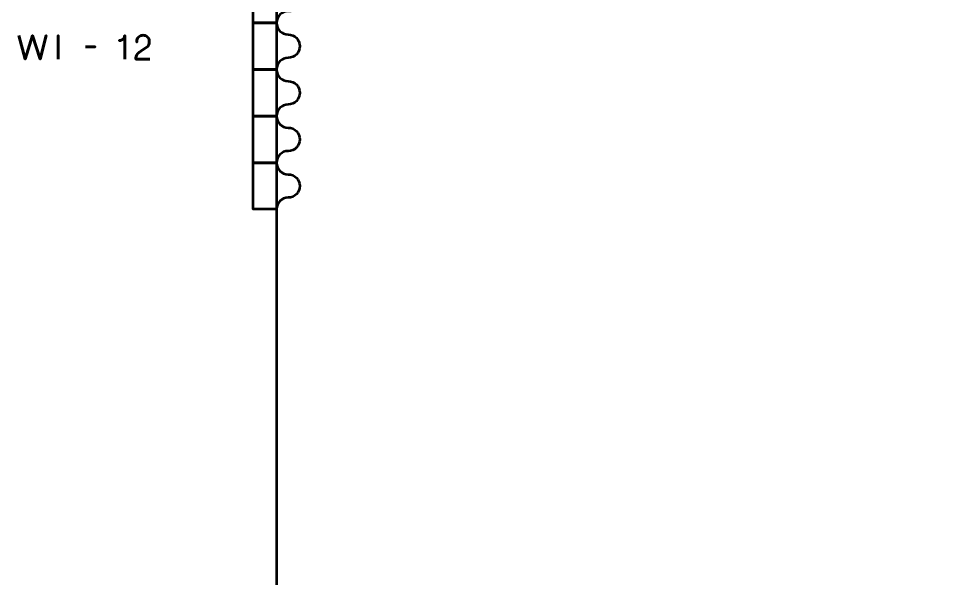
# Model space of a CAD drawing. Header units: centimetres. Extents: x -24.5 to 0, y -29.7 to 0.
# Drawn here: x -24.32 to -12.23, y -14.85 to -7.65 of the extents above; entities that cross this region are included whole.
import ezdxf

# ---------------------------------------------------------------- set-up
doc = ezdxf.new("R2010")
doc.units = ezdxf.units.CM
doc.header["$MEASUREMENT"] = 0
doc.layers.add('Layer 1', color=7, linetype='Continuous')

msp = doc.modelspace()

# ---------------------------------------------------------------- linework, layer by layer
at = {"layer": 'Layer 1', "color": 1, "lineweight": 53}
for points, knots in [([(-21.00003, -29.19995), (-21.00003, -29.19995), (-21.00003, -0.49992), (-21.00003, -0.49992), (-21.00003, -0.49992), (-21.00003, -0.22295), (-20.77694, 0.00004), (-20.49994, 0.00004), (-20.49994, 0.00004), (-20.49994, 0.00004), (-0.50008, 0.00004), (-0.50008, 0.00004), (-0.50008, 0.00004), (-0.22294, 0.00004), (0.00002, -0.22295), (0.00002, -0.49992), (0.00002, -0.49992), (0.00002, -0.49992), (0.00002, -29.19995), (0.00002, -29.19995), (0.00002, -29.19995), (0.00002, -29.47695), (-0.22294, -29.70004), (-0.50008, -29.70004), (-0.50008, -29.70004), (-0.50008, -29.70004), (-20.49994, -29.70004), (-20.49994, -29.70004), (-20.49994, -29.70004), (-20.77694, -29.70004), (-21.00003, -29.47695), (-21.00003, -29.19995)], [0, 0, 0, 0, 0.125, 0.125, 0.125, 0.125, 0.25, 0.25, 0.25, 0.25, 0.375, 0.375, 0.375, 0.375, 0.5, 0.5, 0.5, 0.5, 0.625, 0.625, 0.625, 0.625, 0.75, 0.75, 0.75, 0.75, 0.875, 0.875, 0.875, 0.875, 1, 1, 1, 1]), ([(-21.00003, -7.69992), (-21.00003, -7.61709), (-20.93286, -7.54992), (-20.85003, -7.54992), (-20.85003, -7.54992), (-20.7672, -7.54992), (-20.70003, -7.48275), (-20.70003, -7.39992), (-20.70003, -7.39992), (-20.70003, -7.31709), (-20.7672, -7.24992), (-20.85003, -7.24992), (-20.85003, -7.24992), (-20.93286, -7.24992), (-21.00003, -7.18275), (-21.00003, -7.09992), (-21.00003, -7.09992), (-21.00003, -7.09992), (-21.30003, -7.09992), (-21.30003, -7.09992), (-21.30003, -7.09992), (-21.30003, -7.09992), (-21.30003, -7.69992), (-21.30003, -7.69992), (-21.30003, -7.69992), (-21.30003, -7.69992), (-21.00003, -7.69992), (-21.00003, -7.69992)], [0, 0, 0, 0, 0.14285714, 0.14285714, 0.14285714, 0.14285714, 0.28571429, 0.28571429, 0.28571429, 0.28571429, 0.42857143, 0.42857143, 0.42857143, 0.42857143, 0.57142857, 0.57142857, 0.57142857, 0.57142857, 0.71428571, 0.71428571, 0.71428571, 0.71428571, 0.85714286, 0.85714286, 0.85714286, 0.85714286, 1, 1, 1, 1]), ([(-21.00003, -8.29992), (-21.00003, -8.21709), (-20.93286, -8.14992), (-20.85003, -8.14992), (-20.85003, -8.14992), (-20.7672, -8.14992), (-20.70003, -8.08275), (-20.70003, -7.99992), (-20.70003, -7.99992), (-20.70003, -7.91709), (-20.7672, -7.84992), (-20.85003, -7.84992), (-20.85003, -7.84992), (-20.93286, -7.84992), (-21.00003, -7.78275), (-21.00003, -7.69992), (-21.00003, -7.69992), (-21.00003, -7.69992), (-21.30003, -7.69992), (-21.30003, -7.69992), (-21.30003, -7.69992), (-21.30003, -7.69992), (-21.30003, -8.29992), (-21.30003, -8.29992), (-21.30003, -8.29992), (-21.30003, -8.29992), (-21.00003, -8.29992), (-21.00003, -8.29992)], [0, 0, 0, 0, 0.14285714, 0.14285714, 0.14285714, 0.14285714, 0.28571429, 0.28571429, 0.28571429, 0.28571429, 0.42857143, 0.42857143, 0.42857143, 0.42857143, 0.57142857, 0.57142857, 0.57142857, 0.57142857, 0.71428571, 0.71428571, 0.71428571, 0.71428571, 0.85714286, 0.85714286, 0.85714286, 0.85714286, 1, 1, 1, 1]), ([(-21.00003, -8.89992), (-21.00003, -8.81709), (-20.93286, -8.74992), (-20.85003, -8.74992), (-20.85003, -8.74992), (-20.7672, -8.74992), (-20.70003, -8.68275), (-20.70003, -8.59992), (-20.70003, -8.59992), (-20.70003, -8.51709), (-20.7672, -8.44992), (-20.85003, -8.44992), (-20.85003, -8.44992), (-20.93286, -8.44992), (-21.00003, -8.38275), (-21.00003, -8.29992), (-21.00003, -8.29992), (-21.00003, -8.29992), (-21.30003, -8.29992), (-21.30003, -8.29992), (-21.30003, -8.29992), (-21.30003, -8.29992), (-21.30003, -8.89992), (-21.30003, -8.89992), (-21.30003, -8.89992), (-21.30003, -8.89992), (-21.00003, -8.89992), (-21.00003, -8.89992)], [0, 0, 0, 0, 0.14285714, 0.14285714, 0.14285714, 0.14285714, 0.28571429, 0.28571429, 0.28571429, 0.28571429, 0.42857143, 0.42857143, 0.42857143, 0.42857143, 0.57142857, 0.57142857, 0.57142857, 0.57142857, 0.71428571, 0.71428571, 0.71428571, 0.71428571, 0.85714286, 0.85714286, 0.85714286, 0.85714286, 1, 1, 1, 1]), ([(-21.00003, -9.49992), (-21.00003, -9.41709), (-20.93286, -9.34992), (-20.85003, -9.34992), (-20.85003, -9.34992), (-20.7672, -9.34992), (-20.70003, -9.28275), (-20.70003, -9.19992), (-20.70003, -9.19992), (-20.70003, -9.11709), (-20.7672, -9.04992), (-20.85003, -9.04992), (-20.85003, -9.04992), (-20.93286, -9.04992), (-21.00003, -8.98275), (-21.00003, -8.89992), (-21.00003, -8.89992), (-21.00003, -8.89992), (-21.30003, -8.89992), (-21.30003, -8.89992), (-21.30003, -8.89992), (-21.30003, -8.89992), (-21.30003, -9.49992), (-21.30003, -9.49992), (-21.30003, -9.49992), (-21.30003, -9.49992), (-21.00003, -9.49992), (-21.00003, -9.49992)], [0, 0, 0, 0, 0.14285714, 0.14285714, 0.14285714, 0.14285714, 0.28571429, 0.28571429, 0.28571429, 0.28571429, 0.42857143, 0.42857143, 0.42857143, 0.42857143, 0.57142857, 0.57142857, 0.57142857, 0.57142857, 0.71428571, 0.71428571, 0.71428571, 0.71428571, 0.85714286, 0.85714286, 0.85714286, 0.85714286, 1, 1, 1, 1]), ([(-21.00003, -10.09992), (-21.00003, -10.01709), (-20.93286, -9.94992), (-20.85003, -9.94992), (-20.85003, -9.94992), (-20.7672, -9.94992), (-20.70003, -9.88275), (-20.70003, -9.79992), (-20.70003, -9.79992), (-20.70003, -9.71709), (-20.7672, -9.64992), (-20.85003, -9.64992), (-20.85003, -9.64992), (-20.93286, -9.64992), (-21.00003, -9.58275), (-21.00003, -9.49992), (-21.00003, -9.49992), (-21.00003, -9.49992), (-21.30003, -9.49992), (-21.30003, -9.49992), (-21.30003, -9.49992), (-21.30003, -9.49992), (-21.30003, -10.09992), (-21.30003, -10.09992), (-21.30003, -10.09992), (-21.30003, -10.09992), (-21.00003, -10.09992), (-21.00003, -10.09992)], [0, 0, 0, 0, 0.14285714, 0.14285714, 0.14285714, 0.14285714, 0.28571429, 0.28571429, 0.28571429, 0.28571429, 0.42857143, 0.42857143, 0.42857143, 0.42857143, 0.57142857, 0.57142857, 0.57142857, 0.57142857, 0.71428571, 0.71428571, 0.71428571, 0.71428571, 0.85714286, 0.85714286, 0.85714286, 0.85714286, 1, 1, 1, 1])]:
    msp.add_open_spline(points, degree=3, knots=knots, dxfattribs=at)
at = {"layer": 'Layer 1', "color": 5, "lineweight": 53}
for points, knots in [([(-22.63174, -8.16682), (-22.63174, -8.16682), (-22.81335, -8.16682), (-22.81335, -8.16682), (-22.81335, -8.16682), (-22.813, -8.15454), (-22.81145, -8.14368), (-22.80883, -8.13436), (-22.80883, -8.13436), (-22.80615, -8.12505), (-22.80256, -8.11687), (-22.79811, -8.10981), (-22.79811, -8.10981), (-22.79359, -8.10276), (-22.78844, -8.09648), (-22.78259, -8.09097), (-22.78259, -8.09097), (-22.77673, -8.0854), (-22.77045, -8.08032), (-22.76368, -8.07552), (-22.76368, -8.07552), (-22.75691, -8.07079), (-22.74992, -8.06607), (-22.74265, -8.06141), (-22.74265, -8.06141), (-22.74265, -8.06141), (-22.67026, -8.01315), (-22.67026, -8.01315), (-22.67026, -8.01315), (-22.66286, -8.00793), (-22.65707, -8.00222), (-22.65298, -7.99608), (-22.65298, -7.99608), (-22.64882, -7.98994), (-22.64592, -7.98345), (-22.64416, -7.9766), (-22.64416, -7.9766), (-22.64247, -7.96983), (-22.64141, -7.96285), (-22.64106, -7.95579), (-22.64106, -7.95579), (-22.6407, -7.94866), (-22.64056, -7.94154), (-22.64063, -7.93441), (-22.64063, -7.93441), (-22.64063, -7.92856), (-22.64141, -7.92228), (-22.64296, -7.9155), (-22.64296, -7.9155), (-22.64458, -7.9088), (-22.64712, -7.9021), (-22.65072, -7.89547), (-22.65072, -7.89547), (-22.65432, -7.88883), (-22.65912, -7.88277), (-22.66511, -7.87726), (-22.66511, -7.87726), (-22.67111, -7.87183), (-22.67852, -7.86746), (-22.68734, -7.86414), (-22.68734, -7.86414), (-22.69616, -7.86082), (-22.70653, -7.85913), (-22.71852, -7.85906), (-22.71852, -7.85906), (-22.73059, -7.85913), (-22.74124, -7.86082), (-22.75042, -7.86407), (-22.75042, -7.86407), (-22.75959, -7.86731), (-22.76742, -7.87183), (-22.77391, -7.87754), (-22.77391, -7.87754), (-22.7804, -7.88326), (-22.78562, -7.88989), (-22.78971, -7.8973), (-22.78971, -7.8973), (-22.79381, -7.90471), (-22.79677, -7.91261), (-22.79867, -7.92094), (-22.79867, -7.92094), (-22.80058, -7.92926), (-22.8015, -7.93773), (-22.8015, -7.94627), (-22.8015, -7.94627), (-22.8015, -7.93773), (-22.80058, -7.92926), (-22.79867, -7.92094), (-22.79867, -7.92094), (-22.79677, -7.91261), (-22.79381, -7.90471), (-22.78971, -7.8973), (-22.78971, -7.8973), (-22.78562, -7.88989), (-22.7804, -7.88326), (-22.77391, -7.87754), (-22.77391, -7.87754), (-22.76742, -7.87183), (-22.75959, -7.86731), (-22.75042, -7.86407), (-22.75042, -7.86407), (-22.74124, -7.86082), (-22.73059, -7.85913), (-22.71852, -7.85906), (-22.71852, -7.85906), (-22.70653, -7.85913), (-22.69616, -7.86082), (-22.68734, -7.86414), (-22.68734, -7.86414), (-22.67852, -7.86746), (-22.67111, -7.87183), (-22.66511, -7.87726), (-22.66511, -7.87726), (-22.65912, -7.88277), (-22.65432, -7.88883), (-22.65072, -7.89547), (-22.65072, -7.89547), (-22.64712, -7.9021), (-22.64458, -7.9088), (-22.64296, -7.9155), (-22.64296, -7.9155), (-22.64141, -7.92228), (-22.64063, -7.92856), (-22.64063, -7.93441), (-22.64063, -7.93441), (-22.64056, -7.94154), (-22.6407, -7.94866), (-22.64106, -7.95579), (-22.64106, -7.95579), (-22.64141, -7.96285), (-22.64247, -7.96983), (-22.64416, -7.9766), (-22.64416, -7.9766), (-22.64592, -7.98345), (-22.64882, -7.98994), (-22.65298, -7.99608), (-22.65298, -7.99608), (-22.65707, -8.00222), (-22.66286, -8.00793), (-22.67026, -8.01315), (-22.67026, -8.01315), (-22.67026, -8.01315), (-22.74265, -8.06141), (-22.74265, -8.06141), (-22.74265, -8.06141), (-22.74992, -8.06607), (-22.75691, -8.07079), (-22.76368, -8.07552), (-22.76368, -8.07552), (-22.77045, -8.08032), (-22.77673, -8.0854), (-22.78259, -8.09097), (-22.78259, -8.09097), (-22.78844, -8.09648), (-22.79359, -8.10276), (-22.79811, -8.10981), (-22.79811, -8.10981), (-22.80256, -8.11687), (-22.80615, -8.12505), (-22.80883, -8.13436), (-22.80883, -8.13436), (-22.81145, -8.14368), (-22.813, -8.15454), (-22.81335, -8.16682), (-22.81335, -8.16682), (-22.81335, -8.16682), (-22.63174, -8.16682), (-22.63174, -8.16682)], [0, 0, 0, 0, 0.02380952, 0.02380952, 0.02380952, 0.02380952, 0.04761905, 0.04761905, 0.04761905, 0.04761905, 0.07142857, 0.07142857, 0.07142857, 0.07142857, 0.0952381, 0.0952381, 0.0952381, 0.0952381, 0.11904762, 0.11904762, 0.11904762, 0.11904762, 0.14285714, 0.14285714, 0.14285714, 0.14285714, 0.16666667, 0.16666667, 0.16666667, 0.16666667, 0.19047619, 0.19047619, 0.19047619, 0.19047619, 0.21428571, 0.21428571, 0.21428571, 0.21428571, 0.23809524, 0.23809524, 0.23809524, 0.23809524, 0.26190476, 0.26190476, 0.26190476, 0.26190476, 0.28571429, 0.28571429, 0.28571429, 0.28571429, 0.30952381, 0.30952381, 0.30952381, 0.30952381, 0.33333333, 0.33333333, 0.33333333, 0.33333333, 0.35714286, 0.35714286, 0.35714286, 0.35714286, 0.38095238, 0.38095238, 0.38095238, 0.38095238, 0.4047619, 0.4047619, 0.4047619, 0.4047619, 0.42857143, 0.42857143, 0.42857143, 0.42857143, 0.45238095, 0.45238095, 0.45238095, 0.45238095, 0.47619048, 0.47619048, 0.47619048, 0.47619048, 0.5, 0.5, 0.5, 0.5, 0.52380952, 0.52380952, 0.52380952, 0.52380952, 0.54761905, 0.54761905, 0.54761905, 0.54761905, 0.57142857, 0.57142857, 0.57142857, 0.57142857, 0.5952381, 0.5952381, 0.5952381, 0.5952381, 0.61904762, 0.61904762, 0.61904762, 0.61904762, 0.64285714, 0.64285714, 0.64285714, 0.64285714, 0.66666667, 0.66666667, 0.66666667, 0.66666667, 0.69047619, 0.69047619, 0.69047619, 0.69047619, 0.71428571, 0.71428571, 0.71428571, 0.71428571, 0.73809524, 0.73809524, 0.73809524, 0.73809524, 0.76190476, 0.76190476, 0.76190476, 0.76190476, 0.78571429, 0.78571429, 0.78571429, 0.78571429, 0.80952381, 0.80952381, 0.80952381, 0.80952381, 0.83333333, 0.83333333, 0.83333333, 0.83333333, 0.85714286, 0.85714286, 0.85714286, 0.85714286, 0.88095238, 0.88095238, 0.88095238, 0.88095238, 0.9047619, 0.9047619, 0.9047619, 0.9047619, 0.92857143, 0.92857143, 0.92857143, 0.92857143, 0.95238095, 0.95238095, 0.95238095, 0.95238095, 0.97619048, 0.97619048, 0.97619048, 0.97619048, 1, 1, 1, 1]), ([(-24.32126, -7.8616), (-24.32126, -7.8616), (-24.24083, -8.16682), (-24.24083, -8.16682), (-24.24083, -8.16682), (-24.24083, -8.16682), (-24.14389, -7.8616), (-24.14389, -7.8616), (-24.14389, -7.8616), (-24.14389, -7.8616), (-24.04694, -8.16682), (-24.04694, -8.16682), (-24.04694, -8.16682), (-24.04694, -8.16682), (-23.96651, -7.8616), (-23.96651, -7.8616), (-23.96651, -7.8616), (-23.96651, -7.8616), (-24.04694, -8.16682), (-24.04694, -8.16682), (-24.04694, -8.16682), (-24.04694, -8.16682), (-24.14389, -7.8616), (-24.14389, -7.8616), (-24.14389, -7.8616), (-24.14389, -7.8616), (-24.24083, -8.16682), (-24.24083, -8.16682), (-24.24083, -8.16682), (-24.24083, -8.16682), (-24.32126, -7.8616), (-24.32126, -7.8616)], [0, 0, 0, 0, 0.125, 0.125, 0.125, 0.125, 0.25, 0.25, 0.25, 0.25, 0.375, 0.375, 0.375, 0.375, 0.5, 0.5, 0.5, 0.5, 0.625, 0.625, 0.625, 0.625, 0.75, 0.75, 0.75, 0.75, 0.875, 0.875, 0.875, 0.875, 1, 1, 1, 1]), ([(-23.81199, -8.16682), (-23.81199, -8.16682), (-23.81199, -7.8616), (-23.81199, -7.8616), (-23.81199, -7.8616), (-23.81199, -7.8616), (-23.81199, -8.16682), (-23.81199, -8.16682)], [0, 0, 0, 0, 0.5, 0.5, 0.5, 0.5, 1, 1, 1, 1]), ([(-22.95558, -8.16682), (-22.95558, -8.16682), (-22.95558, -7.8616), (-22.95558, -7.8616), (-22.95558, -7.8616), (-22.95565, -7.87197), (-22.95749, -7.88086), (-22.96102, -7.88827), (-22.96102, -7.88827), (-22.96447, -7.89575), (-22.96906, -7.90189), (-22.9747, -7.90682), (-22.9747, -7.90682), (-22.98035, -7.91176), (-22.98642, -7.91571), (-22.99291, -7.91868), (-22.99291, -7.91868), (-22.9994, -7.92157), (-23.00568, -7.92376), (-23.01175, -7.9251), (-23.01175, -7.9251), (-23.01788, -7.92651), (-23.02311, -7.92736), (-23.02755, -7.92764), (-23.02755, -7.92764), (-23.02311, -7.92736), (-23.01788, -7.92651), (-23.01175, -7.9251), (-23.01175, -7.9251), (-23.00568, -7.92376), (-22.9994, -7.92157), (-22.99291, -7.91868), (-22.99291, -7.91868), (-22.98642, -7.91571), (-22.98035, -7.91176), (-22.9747, -7.90682), (-22.9747, -7.90682), (-22.96906, -7.90189), (-22.96447, -7.89575), (-22.96102, -7.88827), (-22.96102, -7.88827), (-22.95749, -7.88086), (-22.95565, -7.87197), (-22.95558, -7.8616), (-22.95558, -7.8616), (-22.95558, -7.8616), (-22.95558, -8.16682), (-22.95558, -8.16682)], [0, 0, 0, 0, 0.08333333, 0.08333333, 0.08333333, 0.08333333, 0.16666667, 0.16666667, 0.16666667, 0.16666667, 0.25, 0.25, 0.25, 0.25, 0.33333333, 0.33333333, 0.33333333, 0.33333333, 0.41666667, 0.41666667, 0.41666667, 0.41666667, 0.5, 0.5, 0.5, 0.5, 0.58333333, 0.58333333, 0.58333333, 0.58333333, 0.66666667, 0.66666667, 0.66666667, 0.66666667, 0.75, 0.75, 0.75, 0.75, 0.83333333, 0.83333333, 0.83333333, 0.83333333, 0.91666667, 0.91666667, 0.91666667, 0.91666667, 1, 1, 1, 1]), ([(-23.45935, -8.00722), (-23.45935, -8.00722), (-23.33616, -8.00722), (-23.33616, -8.00722), (-23.33616, -8.00722), (-23.33616, -8.00722), (-23.45935, -8.00722), (-23.45935, -8.00722)], [0, 0, 0, 0, 0.5, 0.5, 0.5, 0.5, 1, 1, 1, 1])]:
    msp.add_open_spline(points, degree=3, knots=knots, dxfattribs=at)

doc.saveas('drawing.dxf')
